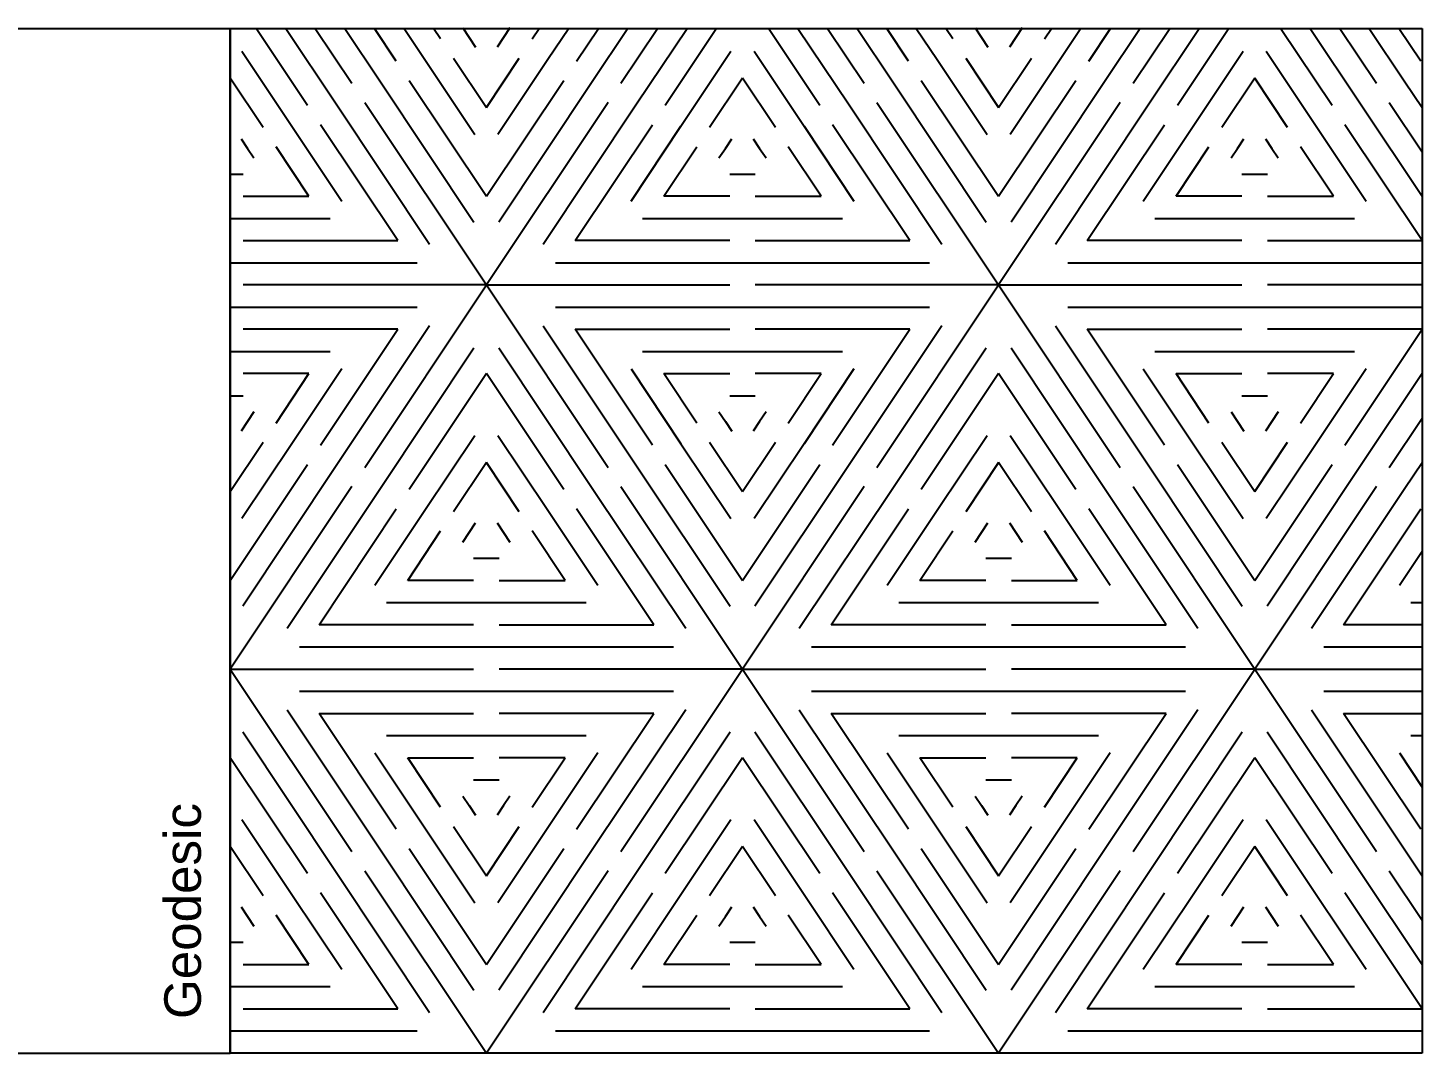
# Model space of a CAD drawing. Header units: millimetres. Extents: x 2967 to 3312, y 1779 to 1941.
# Drawn here: x 3063.3 to 3158.5, y 1778.7 to 1848.7 of the extents above; entities that cross this region are included whole.
import ezdxf

# ---------------------------------------------------------------- set-up
doc = ezdxf.new("R2010")
doc.units = ezdxf.units.MM
doc.layers.add('text', color=10, linetype='Continuous')
doc.styles.get("Standard").update_dxf_attribs({"font": 'arial.ttf'})

msp = doc.modelspace()

# ---------------------------------------------------------------- linework, layer by layer
for p, q in [((3047.148, 1848.678), (3158.544, 1848.678)), ((3077.148, 1848.678), (3077.148, 1804.915)), ((3077.148, 1778.678), (3077.148, 1848.678)), ((3082.427, 1843.411), (3078.915, 1848.678)), ((3080.935, 1848.678), (3084.379, 1843.513)), ((3082.954, 1848.678), (3085.456, 1844.926)), ((3084.974, 1848.678), (3087.408, 1845.027)), ((3088.486, 1846.441), (3086.994, 1848.678)), ((3089.013, 1848.678), (3090.438, 1846.542)), ((3091.515, 1847.955), (3091.033, 1848.678)), ((3093.03, 1848.713), (3093.468, 1848.057)), ((3096.248, 1848.713), (3095.81, 1848.057)), ((3097.762, 1847.955), (3098.244, 1848.678)), ((3100.264, 1848.678), (3098.84, 1846.542)), ((3100.792, 1846.441), (3102.284, 1848.678)), ((3104.304, 1848.678), (3101.87, 1845.027)), ((3103.822, 1844.926), (3106.324, 1848.678)), ((3104.899, 1843.513), (3108.343, 1848.678)), ((3110.363, 1848.678), (3106.851, 1843.411)), ((3117.409, 1843.411), (3113.897, 1848.678)), ((3115.917, 1848.678), (3119.361, 1843.513)), ((3117.936, 1848.678), (3120.438, 1844.926)), ((3119.957, 1848.678), (3122.391, 1845.027)), ((3123.467, 1846.441), (3121.976, 1848.678)), ((3123.996, 1848.678), (3125.42, 1846.542)), ((3126.497, 1847.955), (3126.015, 1848.678)), ((3128.012, 1848.713), (3128.449, 1848.057)), ((3131.23, 1848.713), (3130.793, 1848.057)), ((3132.745, 1847.955), (3133.227, 1848.678)), ((3135.247, 1848.678), (3133.822, 1846.542)), ((3135.774, 1846.441), (3137.266, 1848.678)), ((3139.286, 1848.678), (3136.852, 1845.027)), ((3138.804, 1844.926), (3141.306, 1848.678)), ((3139.881, 1843.513), (3143.325, 1848.678)), ((3145.345, 1848.678), (3141.834, 1843.411)), ((3152.391, 1843.411), (3148.88, 1848.678)), ((3150.899, 1848.678), (3154.343, 1843.513)), ((3152.919, 1848.678), (3155.421, 1844.926)), ((3154.939, 1848.678), (3157.373, 1845.027)), ((3158.45, 1846.441), (3156.959, 1848.678)), ((3158.544, 1848.678), (3158.544, 1778.678)), ((3093.468, 1848.057), (3093.904, 1847.401)), ((3095.81, 1848.057), (3095.373, 1847.401)), ((3128.449, 1848.057), (3128.887, 1847.401)), ((3130.793, 1848.057), (3130.356, 1847.401)), ((3077.938, 1847.114), (3081.349, 1841.998)), ((3090.438, 1846.542), (3093.848, 1841.426)), ((3092.39, 1846.644), (3094.639, 1843.27)), ((3094.639, 1843.27), (3096.888, 1846.644)), ((3098.84, 1846.542), (3095.429, 1841.426)), ((3107.929, 1841.998), (3111.339, 1847.114)), ((3112.921, 1847.114), (3116.331, 1841.998)), ((3125.42, 1846.542), (3128.831, 1841.426)), ((3127.372, 1846.644), (3129.621, 1843.27)), ((3129.621, 1843.27), (3131.87, 1846.644)), ((3133.822, 1846.542), (3130.412, 1841.426)), ((3142.911, 1841.998), (3146.322, 1847.114)), ((3147.903, 1847.114), (3151.314, 1841.998)), ((3079.397, 1841.897), (3077.148, 1845.27)), ((3087.408, 1845.027), (3093.792, 1835.451)), ((3089.36, 1845.129), (3094.639, 1837.211)), ((3094.639, 1837.211), (3099.918, 1845.129)), ((3101.87, 1845.027), (3095.485, 1835.451)), ((3112.13, 1845.27), (3109.881, 1841.897)), ((3114.379, 1841.897), (3112.13, 1845.27)), ((3122.391, 1845.027), (3128.775, 1835.451)), ((3124.343, 1845.129), (3129.621, 1837.211)), ((3129.621, 1837.211), (3134.9, 1845.129)), ((3136.852, 1845.027), (3130.468, 1835.451)), ((3147.113, 1845.27), (3144.863, 1841.897)), ((3149.362, 1841.897), (3147.113, 1845.27)), ((3157.373, 1845.027), (3158.544, 1843.27)), ((3084.379, 1843.513), (3090.763, 1833.936)), ((3086.331, 1843.614), (3094.639, 1831.152)), ((3102.947, 1843.614), (3094.639, 1831.152)), ((3098.515, 1833.936), (3104.899, 1843.513)), ((3119.361, 1843.513), (3125.745, 1833.936)), ((3121.313, 1843.614), (3129.621, 1831.152)), ((3137.929, 1843.614), (3129.621, 1831.152)), ((3133.497, 1833.936), (3139.881, 1843.513)), ((3154.343, 1843.513), (3158.544, 1837.211)), ((3156.295, 1843.614), (3158.544, 1840.24)), ((3081.349, 1841.998), (3084.76, 1836.882)), ((3088.58, 1834.181), (3083.301, 1842.099)), ((3100.698, 1834.181), (3105.977, 1842.099)), ((3104.518, 1836.882), (3107.929, 1841.998)), ((3116.331, 1841.998), (3119.742, 1836.882)), ((3123.562, 1834.181), (3118.283, 1842.099)), ((3135.68, 1834.181), (3140.959, 1842.099)), ((3139.5, 1836.882), (3142.911, 1841.998)), ((3151.314, 1841.998), (3154.725, 1836.882)), ((3158.544, 1834.181), (3153.266, 1842.099)), ((3077.882, 1841.139), (3078.32, 1840.483)), ((3110.958, 1840.483), (3111.396, 1841.139)), ((3112.864, 1841.139), (3113.302, 1840.483)), ((3145.941, 1840.483), (3146.378, 1841.139)), ((3147.847, 1841.139), (3148.284, 1840.483)), ((3078.32, 1840.483), (3078.757, 1839.827)), ((3082.52, 1837.211), (3080.272, 1840.585)), ((3106.757, 1837.211), (3109.006, 1840.585)), ((3110.521, 1839.827), (3110.958, 1840.483)), ((3113.302, 1840.483), (3113.739, 1839.827)), ((3117.503, 1837.211), (3115.254, 1840.585)), ((3141.739, 1837.211), (3143.989, 1840.585)), ((3145.503, 1839.827), (3145.941, 1840.483)), ((3148.284, 1840.483), (3148.721, 1839.827)), ((3152.485, 1837.211), (3150.236, 1840.585)), ((3077.148, 1838.726), (3078.023, 1838.726)), ((3111.255, 1838.726), (3112.13, 1838.726)), ((3112.13, 1838.726), (3113.005, 1838.726)), ((3146.238, 1838.726), (3147.113, 1838.726)), ((3147.113, 1838.726), (3147.987, 1838.726)), ((3078.023, 1837.211), (3082.52, 1837.211)), ((3111.255, 1837.211), (3106.757, 1837.211)), ((3113.005, 1837.211), (3117.503, 1837.211)), ((3146.238, 1837.211), (3141.739, 1837.211)), ((3147.987, 1837.211), (3152.485, 1837.211)), ((3077.148, 1835.696), (3083.969, 1835.696)), ((3105.308, 1835.696), (3112.13, 1835.696)), ((3112.13, 1835.696), (3118.952, 1835.696)), ((3140.291, 1835.696), (3147.113, 1835.696)), ((3147.113, 1835.696), (3153.934, 1835.696)), ((3078.023, 1834.181), (3088.58, 1834.181)), ((3111.255, 1834.181), (3100.698, 1834.181)), ((3113.005, 1834.181), (3123.562, 1834.181)), ((3146.238, 1834.181), (3135.68, 1834.181)), ((3147.987, 1834.181), (3158.544, 1834.181)), ((3077.148, 1832.666), (3089.916, 1832.666)), ((3099.361, 1832.666), (3112.13, 1832.666)), ((3112.13, 1832.666), (3124.899, 1832.666)), ((3134.344, 1832.666), (3147.113, 1832.666)), ((3147.113, 1832.666), (3158.544, 1832.666)), ((3094.639, 1831.152), (3078.023, 1831.152)), ((3086.331, 1818.689), (3094.639, 1831.152)), ((3094.639, 1831.152), (3102.947, 1818.689)), ((3094.639, 1831.152), (3111.255, 1831.152)), ((3129.621, 1831.152), (3113.005, 1831.152)), ((3121.313, 1818.689), (3129.621, 1831.152)), ((3129.621, 1831.152), (3137.929, 1818.689)), ((3129.621, 1831.152), (3146.238, 1831.152)), ((3158.544, 1831.152), (3147.987, 1831.152)), ((3077.148, 1829.637), (3089.916, 1829.637)), ((3099.361, 1829.637), (3112.13, 1829.637)), ((3112.13, 1829.637), (3124.899, 1829.637)), ((3134.344, 1829.637), (3147.113, 1829.637)), ((3147.113, 1829.637), (3158.544, 1829.637)), ((3090.763, 1828.367), (3084.379, 1818.791)), ((3098.515, 1828.367), (3104.899, 1818.791)), ((3125.745, 1828.367), (3119.361, 1818.791)), ((3133.497, 1828.367), (3139.881, 1818.791)), ((3088.58, 1828.122), (3078.023, 1828.122)), ((3083.301, 1820.204), (3088.58, 1828.122)), ((3105.977, 1820.204), (3100.698, 1828.122)), ((3100.698, 1828.122), (3111.255, 1828.122)), ((3123.562, 1828.122), (3113.005, 1828.122)), ((3118.283, 1820.204), (3123.562, 1828.122)), ((3140.959, 1820.204), (3135.68, 1828.122)), ((3135.68, 1828.122), (3146.238, 1828.122)), ((3158.544, 1828.122), (3147.987, 1828.122)), ((3153.266, 1820.204), (3158.544, 1828.122)), ((3077.148, 1826.608), (3083.969, 1826.608)), ((3087.408, 1817.276), (3093.792, 1826.852)), ((3095.485, 1826.852), (3101.87, 1817.276)), ((3105.308, 1826.608), (3112.13, 1826.608)), ((3112.13, 1826.608), (3118.952, 1826.608)), ((3122.391, 1817.276), (3128.775, 1826.852)), ((3130.468, 1826.852), (3136.852, 1817.276)), ((3140.291, 1826.608), (3147.113, 1826.608)), ((3147.113, 1826.608), (3153.934, 1826.608)), ((3084.76, 1825.422), (3081.349, 1820.305)), ((3104.518, 1825.422), (3107.929, 1820.305)), ((3119.742, 1825.422), (3116.331, 1820.305)), ((3139.5, 1825.422), (3142.911, 1820.305)), ((3154.725, 1825.422), (3151.314, 1820.305)), ((3082.52, 1825.092), (3078.023, 1825.092)), ((3080.272, 1821.719), (3082.52, 1825.092)), ((3094.639, 1825.092), (3089.36, 1817.174)), ((3099.918, 1817.174), (3094.639, 1825.092)), ((3109.006, 1821.719), (3106.757, 1825.092)), ((3106.757, 1825.092), (3111.255, 1825.092)), ((3117.503, 1825.092), (3113.005, 1825.092)), ((3115.254, 1821.719), (3117.503, 1825.092)), ((3129.621, 1825.092), (3124.343, 1817.174)), ((3134.9, 1817.174), (3129.621, 1825.092)), ((3141.739, 1825.092), (3146.238, 1825.092)), ((3143.989, 1821.719), (3141.739, 1825.092)), ((3152.485, 1825.092), (3147.987, 1825.092)), ((3150.236, 1821.719), (3152.485, 1825.092)), ((3158.544, 1825.093), (3154.343, 1818.791)), ((3077.148, 1823.578), (3078.023, 1823.578)), ((3111.255, 1823.578), (3112.13, 1823.578)), ((3112.13, 1823.578), (3113.005, 1823.578)), ((3146.238, 1823.578), (3147.113, 1823.578)), ((3147.113, 1823.578), (3147.987, 1823.578)), ((3078.32, 1821.82), (3077.882, 1821.165)), ((3078.757, 1822.476), (3078.32, 1821.82)), ((3110.521, 1822.476), (3110.958, 1821.82)), ((3110.958, 1821.82), (3111.396, 1821.165)), ((3113.302, 1821.82), (3112.864, 1821.165)), ((3113.739, 1822.476), (3113.302, 1821.82)), ((3145.503, 1822.476), (3145.941, 1821.82)), ((3145.941, 1821.82), (3146.378, 1821.165)), ((3148.284, 1821.82), (3147.847, 1821.165)), ((3148.721, 1822.476), (3148.284, 1821.82)), ((3156.295, 1818.689), (3158.544, 1822.063)), ((3090.438, 1815.761), (3093.848, 1820.877)), ((3095.429, 1820.877), (3098.84, 1815.761)), ((3125.42, 1815.761), (3128.831, 1820.877)), ((3130.412, 1820.877), (3133.822, 1815.761)), ((3077.148, 1817.033), (3079.397, 1820.407)), ((3081.349, 1820.305), (3077.938, 1815.189)), ((3107.929, 1820.305), (3111.339, 1815.189)), ((3109.881, 1820.407), (3112.13, 1817.033)), ((3112.13, 1817.033), (3114.379, 1820.407)), ((3116.331, 1820.305), (3112.921, 1815.189)), ((3142.911, 1820.305), (3146.322, 1815.189)), ((3144.863, 1820.407), (3147.113, 1817.033)), ((3147.113, 1817.033), (3149.362, 1820.407)), ((3151.314, 1820.305), (3147.903, 1815.189)), ((3077.148, 1810.974), (3082.427, 1818.892)), ((3084.379, 1818.791), (3077.994, 1809.214)), ((3094.639, 1819.033), (3092.39, 1815.66)), ((3096.888, 1815.66), (3094.639, 1819.033)), ((3104.899, 1818.791), (3111.284, 1809.214)), ((3106.851, 1818.892), (3112.13, 1810.974)), ((3112.13, 1810.974), (3117.409, 1818.892)), ((3119.361, 1818.791), (3112.976, 1809.214)), ((3129.621, 1819.033), (3127.372, 1815.66)), ((3131.87, 1815.66), (3129.621, 1819.033)), ((3139.881, 1818.791), (3146.266, 1809.214)), ((3141.834, 1818.892), (3147.113, 1810.974)), ((3147.113, 1810.974), (3152.391, 1818.892)), ((3154.343, 1818.791), (3147.959, 1809.214)), ((3157.373, 1817.276), (3158.544, 1819.033)), ((3085.456, 1817.377), (3077.148, 1804.915)), ((3081.024, 1807.699), (3087.408, 1817.276)), ((3101.87, 1817.276), (3108.254, 1807.699)), ((3103.822, 1817.377), (3112.13, 1804.915)), ((3120.438, 1817.377), (3112.13, 1804.915)), ((3116.006, 1807.699), (3122.391, 1817.276)), ((3136.852, 1817.276), (3143.236, 1807.699)), ((3138.804, 1817.377), (3147.113, 1804.915)), ((3155.421, 1817.377), (3147.113, 1804.915)), ((3150.988, 1807.699), (3157.373, 1817.276)), ((3083.207, 1807.944), (3088.486, 1815.863)), ((3106.071, 1807.944), (3100.792, 1815.863)), ((3118.189, 1807.944), (3123.467, 1815.863)), ((3141.053, 1807.944), (3135.774, 1815.863)), ((3153.171, 1807.944), (3158.45, 1815.863)), ((3087.027, 1810.645), (3090.438, 1815.761)), ((3093.468, 1814.246), (3093.904, 1814.902)), ((3095.373, 1814.902), (3095.81, 1814.246)), ((3098.84, 1815.761), (3102.251, 1810.645)), ((3122.009, 1810.645), (3125.42, 1815.761)), ((3128.449, 1814.246), (3128.887, 1814.902)), ((3130.356, 1814.902), (3130.793, 1814.246)), ((3133.822, 1815.761), (3137.233, 1810.645)), ((3089.266, 1810.974), (3091.515, 1814.348)), ((3093.03, 1813.59), (3093.468, 1814.246)), ((3095.81, 1814.246), (3096.248, 1813.59)), ((3100.012, 1810.974), (3097.762, 1814.348)), ((3124.248, 1810.974), (3126.497, 1814.348)), ((3128.012, 1813.59), (3128.449, 1814.246)), ((3130.793, 1814.246), (3131.23, 1813.59)), ((3134.994, 1810.974), (3132.745, 1814.348)), ((3093.765, 1812.489), (3094.639, 1812.489)), ((3094.639, 1812.489), (3095.513, 1812.489)), ((3128.747, 1812.489), (3129.621, 1812.489)), ((3129.621, 1812.489), (3130.496, 1812.489)), ((3156.991, 1810.645), (3158.544, 1812.975)), ((3093.765, 1810.974), (3089.266, 1810.974)), ((3095.513, 1810.974), (3100.012, 1810.974)), ((3128.747, 1810.974), (3124.248, 1810.974)), ((3130.496, 1810.974), (3134.994, 1810.974)), ((3087.817, 1809.46), (3094.639, 1809.46)), ((3094.639, 1809.46), (3101.46, 1809.46)), ((3122.8, 1809.46), (3129.621, 1809.46)), ((3129.621, 1809.46), (3136.443, 1809.46)), ((3157.782, 1809.46), (3158.544, 1809.46)), ((3093.765, 1807.944), (3083.207, 1807.944)), ((3095.513, 1807.944), (3106.071, 1807.944)), ((3128.747, 1807.944), (3118.189, 1807.944)), ((3130.496, 1807.944), (3141.053, 1807.944)), ((3158.544, 1807.944), (3153.171, 1807.944)), ((3081.87, 1806.43), (3094.639, 1806.43)), ((3094.639, 1806.43), (3107.407, 1806.43)), ((3116.853, 1806.43), (3129.621, 1806.43)), ((3129.621, 1806.43), (3142.39, 1806.43)), ((3151.835, 1806.43), (3158.544, 1806.43)), ((3077.148, 1804.915), (3093.765, 1804.915)), ((3077.148, 1804.915), (3085.456, 1792.453)), ((3077.148, 1804.915), (3077.148, 1798.856)), ((3112.13, 1804.915), (3095.513, 1804.915)), ((3103.822, 1792.453), (3112.13, 1804.915)), ((3112.13, 1804.915), (3128.747, 1804.915)), ((3112.13, 1804.915), (3120.438, 1792.453)), ((3147.113, 1804.915), (3130.496, 1804.915)), ((3138.804, 1792.453), (3147.113, 1804.915)), ((3147.113, 1804.915), (3155.421, 1792.453)), ((3147.113, 1804.915), (3158.544, 1804.915)), ((3081.87, 1803.4), (3094.639, 1803.4)), ((3094.639, 1803.4), (3107.407, 1803.4)), ((3116.853, 1803.4), (3129.621, 1803.4)), ((3129.621, 1803.4), (3142.39, 1803.4)), ((3151.835, 1803.4), (3158.544, 1803.4)), ((3081.024, 1802.13), (3087.408, 1792.554)), ((3083.207, 1801.886), (3093.765, 1801.886)), ((3088.486, 1793.967), (3083.207, 1801.886)), ((3106.071, 1801.886), (3095.513, 1801.886)), ((3100.792, 1793.967), (3106.071, 1801.886)), ((3108.254, 1802.13), (3101.87, 1792.554)), ((3116.006, 1802.13), (3122.391, 1792.554)), ((3118.189, 1801.886), (3128.747, 1801.886)), ((3123.467, 1793.967), (3118.189, 1801.886)), ((3141.053, 1801.886), (3130.496, 1801.886)), ((3135.774, 1793.967), (3141.053, 1801.886)), ((3143.236, 1802.13), (3136.852, 1792.554)), ((3150.988, 1802.13), (3157.373, 1792.554)), ((3153.171, 1801.886), (3158.544, 1801.886)), ((3158.45, 1793.967), (3153.171, 1801.886)), ((3077.994, 1800.616), (3084.379, 1791.039)), ((3104.899, 1791.039), (3111.284, 1800.616)), ((3112.976, 1800.616), (3119.361, 1791.039)), ((3139.881, 1791.039), (3146.266, 1800.616)), ((3147.959, 1800.616), (3154.343, 1791.039)), ((3087.817, 1800.37), (3094.639, 1800.37)), ((3094.639, 1800.37), (3101.46, 1800.37)), ((3122.8, 1800.37), (3129.621, 1800.37)), ((3129.621, 1800.37), (3136.443, 1800.37)), ((3157.782, 1800.37), (3158.544, 1800.37)), ((3082.427, 1790.938), (3077.148, 1798.856)), ((3077.148, 1798.856), (3077.148, 1792.797)), ((3087.027, 1799.185), (3090.438, 1794.069)), ((3089.266, 1798.856), (3093.765, 1798.856)), ((3091.515, 1795.482), (3089.266, 1798.856)), ((3100.012, 1798.856), (3095.513, 1798.856)), ((3097.762, 1795.482), (3100.012, 1798.856)), ((3102.251, 1799.185), (3098.84, 1794.069)), ((3112.13, 1798.856), (3106.851, 1790.938)), ((3117.409, 1790.938), (3112.13, 1798.856)), ((3122.009, 1799.185), (3125.42, 1794.069)), ((3126.497, 1795.482), (3124.248, 1798.856)), ((3124.248, 1798.856), (3128.747, 1798.856)), ((3134.994, 1798.856), (3130.496, 1798.856)), ((3132.745, 1795.482), (3134.994, 1798.856)), ((3137.233, 1799.185), (3133.822, 1794.069)), ((3147.113, 1798.856), (3141.834, 1790.938)), ((3152.391, 1790.938), (3147.113, 1798.856)), ((3156.991, 1799.185), (3158.544, 1796.855)), ((3093.765, 1797.341), (3094.639, 1797.341)), ((3094.639, 1797.341), (3095.513, 1797.341)), ((3128.747, 1797.341), (3129.621, 1797.341)), ((3129.621, 1797.341), (3130.496, 1797.341)), ((3093.03, 1796.24), (3093.468, 1795.584)), ((3096.248, 1796.24), (3095.81, 1795.584)), ((3128.012, 1796.24), (3128.449, 1795.584)), ((3131.23, 1796.24), (3130.793, 1795.584)), ((3093.468, 1795.584), (3093.904, 1794.927)), ((3095.81, 1795.584), (3095.373, 1794.927)), ((3128.449, 1795.584), (3128.887, 1794.927)), ((3130.793, 1795.584), (3130.356, 1794.927)), ((3077.938, 1794.64), (3081.349, 1789.525)), ((3090.438, 1794.069), (3093.848, 1788.952)), ((3092.39, 1794.17), (3094.639, 1790.796)), ((3094.639, 1790.796), (3096.888, 1794.17)), ((3098.84, 1794.069), (3095.429, 1788.952)), ((3107.929, 1789.525), (3111.339, 1794.64)), ((3112.921, 1794.64), (3116.331, 1789.525)), ((3125.42, 1794.069), (3128.831, 1788.952)), ((3127.372, 1794.17), (3129.621, 1790.796)), ((3129.621, 1790.796), (3131.87, 1794.17)), ((3133.822, 1794.069), (3130.412, 1788.952)), ((3142.911, 1789.525), (3146.322, 1794.64)), ((3147.903, 1794.64), (3151.314, 1789.525)), ((3079.397, 1789.423), (3077.148, 1792.797)), ((3077.148, 1792.797), (3077.148, 1786.252)), ((3087.408, 1792.554), (3093.792, 1782.977)), ((3089.36, 1792.655), (3094.639, 1784.737)), ((3094.639, 1784.737), (3099.918, 1792.655)), ((3101.87, 1792.554), (3095.485, 1782.977)), ((3112.13, 1792.797), (3109.881, 1789.423)), ((3114.379, 1789.423), (3112.13, 1792.797)), ((3122.391, 1792.554), (3128.775, 1782.977)), ((3124.343, 1792.655), (3129.621, 1784.737)), ((3129.621, 1784.737), (3134.9, 1792.655)), ((3136.852, 1792.554), (3130.468, 1782.977)), ((3147.113, 1792.797), (3144.863, 1789.423)), ((3149.362, 1789.423), (3147.113, 1792.797)), ((3157.373, 1792.554), (3158.544, 1790.797)), ((3086.331, 1791.141), (3094.639, 1778.678)), ((3102.947, 1791.141), (3094.639, 1778.678)), ((3121.313, 1791.141), (3129.621, 1778.678)), ((3137.929, 1791.141), (3129.621, 1778.678)), ((3156.295, 1791.141), (3158.544, 1787.767)), ((3084.379, 1791.039), (3090.763, 1781.463)), ((3098.515, 1781.463), (3104.899, 1791.039)), ((3119.361, 1791.039), (3125.745, 1781.463)), ((3133.497, 1781.463), (3139.881, 1791.039)), ((3154.343, 1791.039), (3158.544, 1784.737)), ((3081.349, 1789.525), (3084.76, 1784.408)), ((3088.58, 1781.708), (3083.301, 1789.626)), ((3100.698, 1781.708), (3105.977, 1789.626)), ((3104.518, 1784.408), (3107.929, 1789.525)), ((3116.331, 1789.525), (3119.742, 1784.408)), ((3123.562, 1781.708), (3118.283, 1789.626)), ((3135.68, 1781.708), (3140.959, 1789.626)), ((3139.5, 1784.408), (3142.911, 1789.525)), ((3151.314, 1789.525), (3154.725, 1784.408)), ((3158.544, 1781.708), (3153.266, 1789.626)), ((3077.882, 1788.665), (3078.32, 1788.009)), ((3110.958, 1788.009), (3111.396, 1788.665)), ((3112.864, 1788.665), (3113.302, 1788.009)), ((3145.941, 1788.009), (3146.378, 1788.665)), ((3147.847, 1788.665), (3148.284, 1788.009)), ((3078.32, 1788.009), (3078.757, 1787.354)), ((3082.52, 1784.737), (3080.272, 1788.111)), ((3106.757, 1784.737), (3109.006, 1788.111)), ((3110.521, 1787.354), (3110.958, 1788.009)), ((3113.302, 1788.009), (3113.739, 1787.354)), ((3117.503, 1784.737), (3115.254, 1788.111)), ((3141.739, 1784.737), (3143.989, 1788.111)), ((3145.503, 1787.354), (3145.941, 1788.009)), ((3148.284, 1788.009), (3148.721, 1787.354)), ((3152.485, 1784.737), (3150.236, 1788.111)), ((3077.148, 1786.252), (3078.023, 1786.252)), ((3077.148, 1786.252), (3077.148, 1778.678)), ((3111.255, 1786.252), (3112.13, 1786.252)), ((3112.13, 1786.252), (3113.005, 1786.252)), ((3146.238, 1786.252), (3147.113, 1786.252)), ((3147.113, 1786.252), (3147.987, 1786.252)), ((3078.023, 1784.737), (3082.52, 1784.737)), ((3111.255, 1784.737), (3106.757, 1784.737)), ((3113.005, 1784.737), (3117.503, 1784.737)), ((3146.238, 1784.737), (3141.739, 1784.737)), ((3147.987, 1784.737), (3152.485, 1784.737)), ((3077.148, 1783.223), (3083.969, 1783.223)), ((3105.308, 1783.223), (3112.13, 1783.223)), ((3112.13, 1783.223), (3118.952, 1783.223)), ((3140.291, 1783.223), (3147.113, 1783.223)), ((3147.113, 1783.223), (3153.934, 1783.223)), ((3078.023, 1781.708), (3088.58, 1781.708)), ((3111.255, 1781.708), (3100.698, 1781.708)), ((3113.005, 1781.708), (3123.562, 1781.708)), ((3146.238, 1781.708), (3135.68, 1781.708)), ((3147.987, 1781.708), (3158.544, 1781.708)), ((3077.148, 1780.193), (3089.916, 1780.193)), ((3099.361, 1780.193), (3112.13, 1780.193)), ((3112.13, 1780.193), (3124.899, 1780.193)), ((3134.344, 1780.193), (3147.113, 1780.193)), ((3147.113, 1780.193), (3158.544, 1780.193)), ((3047.148, 1778.678), (3077.148, 1778.678)), ((3078.023, 1778.678), (3077.148, 1778.678)), ((3094.639, 1778.678), (3078.023, 1778.678)), ((3108.632, 1778.678), (3094.639, 1778.678)), ((3111.255, 1778.678), (3108.632, 1778.678)), ((3113.005, 1778.678), (3111.255, 1778.678)), ((3129.621, 1778.678), (3113.005, 1778.678)), ((3146.238, 1778.678), (3129.621, 1778.678)), ((3147.987, 1778.678), (3146.238, 1778.678)), ((3150.611, 1778.678), (3147.987, 1778.678)), ((3158.544, 1778.678), (3150.611, 1778.678))]:
    msp.add_line(p, q)

# ---------------------------------------------------------------- texts
at = {"layer": 'text', "insert": (3072.642, 1781.009), "char_height": 2.5, "attachment_point": 1, "rotation": 90}
msp.add_mtext_dynamic_manual_height_columns('Geodesic', width=30.29958, gutter_width=12.5, heights=[0], dxfattribs=at)

doc.saveas('drawing.dxf')
